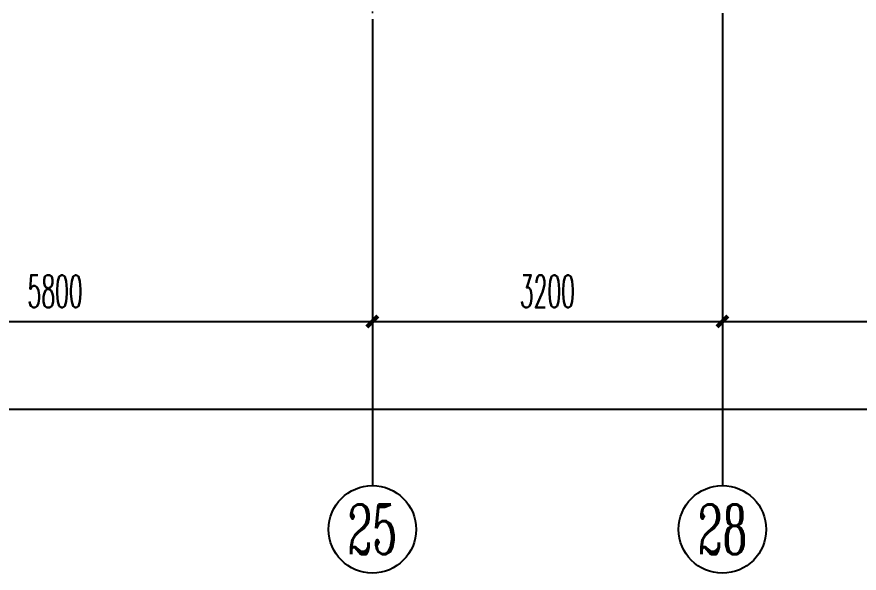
# Model space of a CAD drawing. Extents: x 27938 to 1507990, y 110129 to 923079.
# Drawn here: x 858967 to 866667, y 662175 to 667259 of the extents above; entities that cross this region are included whole.
import ezdxf
from ezdxf.enums import TextEntityAlignment as Align

# ---------------------------------------------------------------- set-up
doc = ezdxf.new("R2010")
doc.units = 0
doc.header["$LTSCALE"] = 1000
doc.header["$MEASUREMENT"] = 0
doc.linetypes.add('DOTE', pattern=[2.42, 2, -0.2, 0.02, -0.2])
for name, color, linetype in [('AXIS', 3, 'Continuous'), ('AXIS_TEXT', 7, 'Continuous'), ('DOTE', 1, 'Continuous')]:
    doc.layers.add(name, color=color, linetype=linetype)
doc.styles.add('_TCH_AXIS', font='COMPLEX', dxfattribs={"bigfont": 'GBCBIG'})
doc.styles.add('_TCH_DIM_T3', font='SIMPLEX.shx', dxfattribs={"width": 0.494118, "bigfont": 'GBCBIG.shx'})
doc.styles.add('COMPLEX', font='COMPLEX')
doc.dimstyles.new('_TCH_ARCH&&100', dxfattribs={"dimtxt": 297.5, "dimasz": 100, "dimexe": 250, "dimexo": 300, "dimgap": 126.25, "dimtad": 1, "dimdec": 0, "dimzin": 0, "dimdsep": 46, "dimtxsty": '_TCH_DIM_T3', "dimblk": 'ARCHTICK', "dimcen": 0.09, "dimclrt": 4, "dimazin": 2, "dimtfac": 1, "dimtdec": 0, "dimtix": 1, "dimtmove": 2, "dimatfit": 3, "dimfxl": 100, "dimtolj": 1, "dimtzin": 0, "dimarcsym": 0})

# ---------------------------------------------------------------- blocks, each defined once
blk = doc.blocks.new('_ArchTick')
at = {"color": 0, "linetype": 'ByBlock', "const_width": 0.4}
blk.add_lwpolyline([(-0.5, -0.5), (0.5, 0.5)], dxfattribs=at)
blk = doc.blocks.new('*D885')
at = {"layer": 'AXIS', "color": 0, "lineweight": -2}
for p, q in [((865416.6, 666675.2), (865416.6, 664225.2)), ((868616.6, 666675.2), (868616.6, 664225.2)), ((865416.6, 664475.2), (868616.6, 664475.2))]:
    blk.add_line(p, q, dxfattribs=at)
at = {"layer": 'Defpoints', "color": 0}
for p in [(865416.6, 666975.2), (868616.6, 666975.2), (868616.6, 664475.2)]:
    blk.add_point(p, dxfattribs=at)
at = {"layer": 'AXIS', "color": 0, "lineweight": -2, "xscale": 100, "yscale": 100, "zscale": 100, "rotation": 180}
blk.add_blockref('_ArchTick', (865416.6, 664475.2), dxfattribs=at)
at = {"layer": 'AXIS', "color": 0, "lineweight": -2, "xscale": 100, "yscale": 100, "zscale": 100}
blk.add_blockref('_ArchTick', (868616.6, 664475.2), dxfattribs=at)
at = {"layer": 'AXIS', "color": 4, "insert": (867016.6, 664750.2), "char_height": 297.5, "attachment_point": 5, "style": '_TCH_DIM_T3'}
blk.add_mtext('\\A1;3200', dxfattribs=at)
blk = doc.blocks.new('*D886')
at = {"layer": 'AXIS', "color": 0, "lineweight": -2}
for p, q in [((862216.6, 666675.2), (862216.6, 664225.2)), ((865416.6, 666675.2), (865416.6, 664225.2)), ((862216.6, 664475.2), (865416.6, 664475.2))]:
    blk.add_line(p, q, dxfattribs=at)
at = {"layer": 'Defpoints', "color": 0}
for p in [(862216.6, 666975.2), (865416.6, 666975.2), (865416.6, 664475.2)]:
    blk.add_point(p, dxfattribs=at)
at = {"layer": 'AXIS', "color": 0, "lineweight": -2, "xscale": 100, "yscale": 100, "zscale": 100, "rotation": 180}
blk.add_blockref('_ArchTick', (862216.6, 664475.2), dxfattribs=at)
at = {"layer": 'AXIS', "color": 0, "lineweight": -2, "xscale": 100, "yscale": 100, "zscale": 100}
blk.add_blockref('_ArchTick', (865416.6, 664475.2), dxfattribs=at)
at = {"layer": 'AXIS', "color": 4, "insert": (863816.6, 664750.2), "char_height": 297.5, "attachment_point": 5, "style": '_TCH_DIM_T3'}
blk.add_mtext('\\A1;3200', dxfattribs=at)
blk = doc.blocks.new('*D887')
at = {"layer": 'AXIS', "color": 0, "lineweight": -2}
for p, q in [((856416.6, 666675.2), (856416.6, 664225.2)), ((862216.6, 666675.2), (862216.6, 664225.2)), ((856416.6, 664475.2), (862216.6, 664475.2))]:
    blk.add_line(p, q, dxfattribs=at)
at = {"layer": 'Defpoints', "color": 0}
for p in [(856416.6, 666975.2), (862216.6, 666975.2), (862216.6, 664475.2)]:
    blk.add_point(p, dxfattribs=at)
at = {"layer": 'AXIS', "color": 0, "lineweight": -2, "xscale": 100, "yscale": 100, "zscale": 100, "rotation": 180}
blk.add_blockref('_ArchTick', (856416.6, 664475.2), dxfattribs=at)
at = {"layer": 'AXIS', "color": 0, "lineweight": -2, "xscale": 100, "yscale": 100, "zscale": 100}
blk.add_blockref('_ArchTick', (862216.6, 664475.2), dxfattribs=at)
at = {"layer": 'AXIS', "color": 4, "insert": (859316.6, 664750.2), "char_height": 297.5, "attachment_point": 5, "style": '_TCH_DIM_T3'}
blk.add_mtext('\\A1;5800', dxfattribs=at)
blk = doc.blocks.new('*D896')
at = {"layer": 'AXIS', "color": 0, "lineweight": -2}
for p, q in [((827816.6, 666675.2), (827816.6, 663425.2)), ((878016.6, 666675.2), (878016.6, 663425.2)), ((827816.6, 663675.2), (878016.6, 663675.2))]:
    blk.add_line(p, q, dxfattribs=at)
at = {"layer": 'Defpoints', "color": 0}
for p in [(827816.6, 666975.2), (878016.6, 666975.2), (878016.6, 663675.2)]:
    blk.add_point(p, dxfattribs=at)
at = {"layer": 'AXIS', "color": 0, "lineweight": -2, "xscale": 100, "yscale": 100, "zscale": 100, "rotation": 180}
blk.add_blockref('_ArchTick', (827816.6, 663675.2), dxfattribs=at)
at = {"layer": 'AXIS', "color": 0, "lineweight": -2, "xscale": 100, "yscale": 100, "zscale": 100}
blk.add_blockref('_ArchTick', (878016.6, 663675.2), dxfattribs=at)
at = {"layer": 'AXIS', "color": 4, "insert": (852916.6, 663950.2), "char_height": 297.5, "attachment_point": 5, "style": '_TCH_DIM_T3'}
blk.add_mtext('\\A1;50200', dxfattribs=at)
blk = doc.blocks.new('_AXISO')
blk.add_circle((0, 0), 0.5)
at = {"layer": 'AXIS_TEXT', "style": 'COMPLEX', "width": 1.041667}
blk.add_attdef('A', text='', height=0.56, dxfattribs=at).set_placement((-0.25, -0.28), (0.25, -0.28), align=Align.FIT)

msp = doc.modelspace()

# ---------------------------------------------------------------- linework, layer by layer
at = {"layer": 'AXIS', "color": 8}
for p, q in [((862216.6, 666975.3), (862216.6, 662975.3)), ((865416.6, 666975.1), (865416.6, 662975.1))]:
    msp.add_line(p, q, dxfattribs=at)
at = {"layer": 'DOTE', "color": 169, "linetype": 'DOTE', "ltscale": 0.3}
for p, q in [((862216.8, 681757.2), (862216.6, 666975.2)), ((865416.6, 677457.2), (865416.6, 666975.2))]:
    msp.add_line(p, q, dxfattribs=at)

# ---------------------------------------------------------------- block references
at = {"layer": 'AXIS', "color": 8}
ref = msp.add_blockref('_AXISO', (862216.6, 662575.3), dxfattribs=dict(at, xscale=800, yscale=800, zscale=800))
ref.add_attrib('A', '25', dxfattribs={"layer": 'AXIS_TEXT', "color": 8, "ltscale": 0.5, "height": 452.55, "style": '_TCH_AXIS', "width": 0.617647}).set_placement((861990.3, 662349), (862442.8, 662349), align=Align.FIT)
ref = msp.add_blockref('_AXISO', (865416.6, 662575.1), dxfattribs=dict(at, xscale=800, yscale=800, zscale=800))
ref.add_attrib('A', '28', dxfattribs={"layer": 'AXIS_TEXT', "color": 8, "ltscale": 0.5, "height": 452.55, "style": '_TCH_AXIS', "width": 0.617647}).set_placement((865190.3, 662348.9), (865642.8, 662348.9), align=Align.FIT)

# ---------------------------------------------------------------- dimensions: what is measured, and where the dimension line sits
for p1, p2, distance, picture, middle in [((827816.6, 666975.2), (878016.6, 666975.2), -3300, '*D896', (852916.6, 663950.2)), ((856416.6, 666975.2), (862216.6, 666975.2), -2500, '*D887', (859316.6, 664750.2)), ((862216.6, 666975.2), (865416.6, 666975.2), -2500, '*D886', (863816.6, 664750.2)), ((865416.6, 666975.2), (868616.6, 666975.2), -2500, '*D885', (867016.6, 664750.2))]:
    dim = msp.add_aligned_dim(p1=p1, p2=p2, distance=distance, dimstyle='_TCH_ARCH&&100', dxfattribs=at)
    dim.commit()
    dim.dimension.update_dxf_attribs({"geometry": picture, "text_midpoint": middle})

doc.saveas('drawing.dxf')
